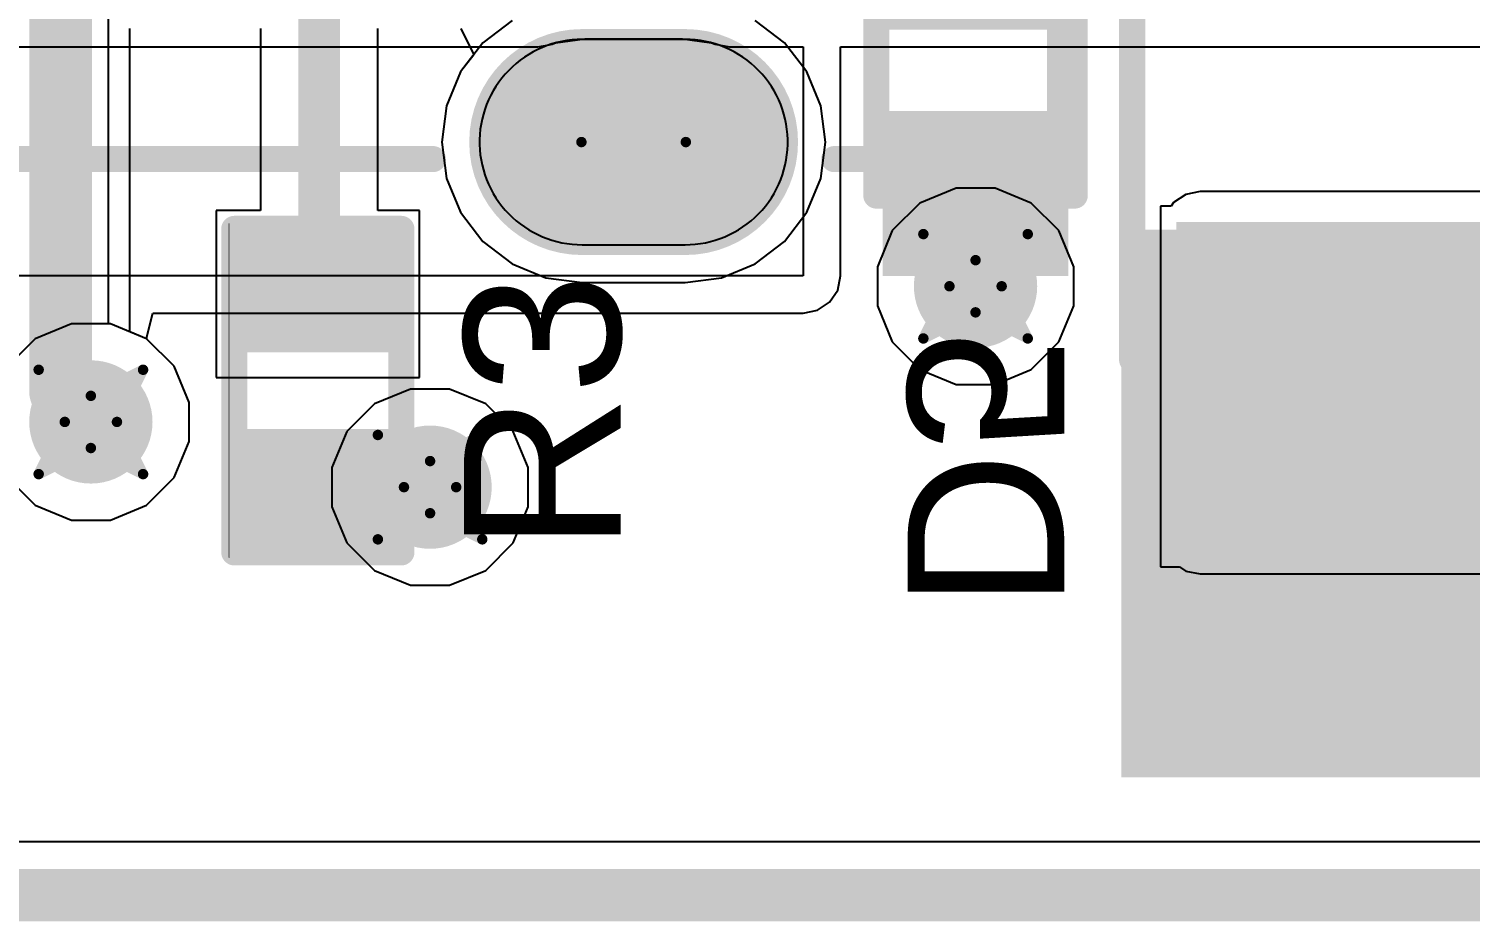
# Model space of a CAD drawing. Header units: inches. Extents: x -6 to 430, y 0 to 90.
# Drawn here: x 5.3 to 12.31, y -0.13 to 4.22 of the extents above; entities that cross this region are included whole.
import ezdxf

# ---------------------------------------------------------------- set-up
doc = ezdxf.new("R2010")
doc.units = ezdxf.units.IN
for name, color, linetype in [('Board_Outline', 56, 'Continuous'), ('Bottom Layer', 5, 'Continuous'), ('Bottom Overlay', 54, 'Continuous'), ('Bottom Paste', 16, 'Continuous'), ('Bottom Solder', 6, 'Continuous'), ('Drill Drawing', 1, 'Continuous'), ('Layer 1', 16, 'Continuous'), ('Layer 2', 76, 'Continuous'), ('Multi-Layer', 9, 'Continuous'), ('Pad Holes', 156, 'Continuous'), ('Top Layer', 1, 'Continuous'), ('Top Overlay', 2, 'Continuous'), ('Top Paste', 8, 'Continuous'), ('Top Solder', 216, 'Continuous'), ('Via Holes', 16, 'Continuous')]:
    doc.layers.add(name, color=color, linetype=linetype)
doc.styles.add('Arial', font='', dxfattribs={"height": 0.2})
doc.styles.get('Arial').set_extended_font_data('Arial')

msp = doc.modelspace()

# ---------------------------------------------------------------- hatches: boundary and pattern name
at = {"layer": 'Bottom Layer'}
h = msp.add_hatch(color=5, dxfattribs=at)
edge = h.paths.add_edge_path()
edge.add_arc((8.489, 3.6656), 0.5, 270, 450)
edge.add_line((8.489, 4.1656), (7.989, 4.1656))
edge.add_arc((7.989, 3.6656), 0.5, 90, 270)
edge.add_line((7.989, 3.1656), (8.489, 3.1656))
for points in [[(9.5528, 3.1146), (9.5528, 3.7146), (10.2528, 3.7146), (10.2528, 3.1146)], [(10.995, 1.7444), (14.3478, 1.7444), (14.3478, 3.243), (10.995, 3.243)], [(12.3808, 3.175), (12.3808, 1.775), (10.9808, 1.775), (10.9808, 3.175)]]:
    msp.add_hatch(color=5, dxfattribs=at).paths.add_polyline_path(points)
h = msp.add_hatch(color=5, dxfattribs=at)
edge = h.paths.add_edge_path()
edge.add_arc((9.9028, 2.9636), 0.3, 0, 360)
h = msp.add_hatch(color=5, dxfattribs=at)
edge = h.paths.add_edge_path()
edge.add_arc((5.5979, 2.3032), 0.3, 0, 360)
h = msp.add_hatch(color=5, dxfattribs=at)
edge = h.paths.add_edge_path()
edge.add_arc((7.2485, 1.9857), 0.3, 0, 360)
at = {"layer": 'Bottom Overlay'}
for points in [[(10.9173, 1.5889), (10.9173, 3.2399), (10.6125, 3.2399), (10.6125, 1.5889)], [(12.7461, 0.5729), (12.7461, 1.7159), (10.6125, 1.7159), (10.6125, 0.5729)]]:
    msp.add_hatch(color=54, dxfattribs=at).paths.add_polyline_path(points)
at = {"layer": 'Bottom Paste'}
for points in [[(9.5528, 3.1146), (9.5528, 3.7146), (10.2528, 3.7146), (10.2528, 3.1146)], [(12.3808, 3.175), (12.3808, 1.775), (10.9808, 1.775), (10.9808, 3.175)]]:
    msp.add_hatch(color=16, dxfattribs=at).paths.add_polyline_path(points)
at = {"layer": 'Bottom Solder'}
for points in [[(9.4512, 4.213), (9.4512, 5.0162), (10.3544, 5.0162), (10.3544, 4.213)], [(9.4512, 3.013), (9.4512, 3.8162), (10.3544, 3.8162), (10.3544, 3.013)], [(12.4824, 3.2766), (12.4824, 1.6734), (10.8792, 1.6734), (10.8792, 3.2766)]]:
    msp.add_hatch(color=6, dxfattribs=at).paths.add_polyline_path(points)
h = msp.add_hatch(color=6, dxfattribs=at)
edge = h.paths.add_edge_path()
edge.add_arc((8.489, 3.6656), 0.55, 270, 450)
edge.add_line((8.489, 4.2156), (7.989, 4.2156))
edge.add_arc((7.989, 3.6656), 0.55, 90, 270)
edge.add_line((7.989, 3.1156), (8.489, 3.1156))
at = {"layer": 'Layer 1'}
h = msp.add_hatch(color=16, dxfattribs=at)
edge = h.paths.add_edge_path()
edge.add_arc((8.489, 3.6656), 0.5, 270, 450)
edge.add_line((8.489, 4.1656), (7.989, 4.1656))
edge.add_arc((7.989, 3.6656), 0.5, 90, 270)
edge.add_line((7.989, 3.1656), (8.489, 3.1656))
h = msp.add_hatch(color=16, dxfattribs=at)
edge = h.paths.add_edge_path()
edge.add_arc((9.9028, 2.9636), 0.3, 0, 360)
h = msp.add_hatch(color=16, dxfattribs=at)
edge = h.paths.add_edge_path()
edge.add_arc((5.5979, 2.3032), 0.3, 0, 360)
h = msp.add_hatch(color=16, dxfattribs=at)
edge = h.paths.add_edge_path()
edge.add_arc((7.2485, 1.9857), 0.3, 0, 360)
at = {"layer": 'Layer 2'}
h = msp.add_hatch(color=76, dxfattribs=at)
edge = h.paths.add_edge_path()
edge.add_arc((8.489, 3.6656), 0.5, 270, 450)
edge.add_line((8.489, 4.1656), (7.989, 4.1656))
edge.add_arc((7.989, 3.6656), 0.5, 90, 270)
edge.add_line((7.989, 3.1656), (8.489, 3.1656))
h = msp.add_hatch(color=76, dxfattribs=at)
edge = h.paths.add_edge_path()
edge.add_arc((9.9028, 2.9636), 0.3, 0, 360)
h = msp.add_hatch(color=76, dxfattribs=at)
edge = h.paths.add_edge_path()
edge.add_arc((5.5979, 2.3032), 0.3, 0, 360)
h = msp.add_hatch(color=76, dxfattribs=at)
edge = h.paths.add_edge_path()
edge.add_arc((7.2485, 1.9857), 0.3, 0, 360)
at = {"layer": 'Multi-Layer'}
h = msp.add_hatch(color=9, dxfattribs=at)
edge = h.paths.add_edge_path()
edge.add_arc((8.489, 3.6656), 0.5, 270, 450)
edge.add_line((8.489, 4.1656), (7.989, 4.1656))
edge.add_arc((7.989, 3.6656), 0.5, 90, 270)
edge.add_line((7.989, 3.1656), (8.489, 3.1656))
at = {"layer": 'Pad Holes'}
h = msp.add_hatch(color=7, dxfattribs=at)
edge = h.paths.add_edge_path()
edge.add_arc((8.514, 3.6656), 0.325, 270, 450)
edge.add_line((8.514, 3.9906), (7.964, 3.9906))
edge.add_arc((7.964, 3.6656), 0.325, 90, 270)
edge.add_line((7.964, 3.3406), (8.514, 3.3406))
at = {"layer": 'Top Layer'}
h = msp.add_hatch(color=1, dxfattribs=at)
edge = h.paths.add_edge_path()
edge.add_arc((8.489, 3.6656), 0.5, 270, 450)
edge.add_line((8.489, 4.1656), (7.989, 4.1656))
edge.add_arc((7.989, 3.6656), 0.5, 90, 270)
edge.add_line((7.989, 3.1656), (8.489, 3.1656))
h = msp.add_hatch(color=1, dxfattribs=at)
edge = h.paths.add_edge_path()
edge.add_arc((9.9028, 2.9636), 0.3, 0, 360)
for points in [[(6.3849, 3.1541), (7.0199, 3.1541), (7.0199, 2.6969), (6.3849, 2.6969)], [(6.3849, 2.2143), (7.0199, 2.2143), (7.0199, 1.7571), (6.3849, 1.7571)]]:
    msp.add_hatch(color=1, dxfattribs=at).paths.add_polyline_path(points)
h = msp.add_hatch(color=1, dxfattribs=at)
edge = h.paths.add_edge_path()
edge.add_arc((5.5979, 2.3032), 0.3, 0, 360)
h = msp.add_hatch(color=1, dxfattribs=at)
edge = h.paths.add_edge_path()
edge.add_arc((7.2485, 1.9857), 0.3, 0, 360)
at = {"layer": 'Top Paste'}
for points in [[(6.3849, 3.1541), (7.0199, 3.1541), (7.0199, 2.6969), (6.3849, 2.6969)], [(6.3849, 2.2143), (7.0199, 2.2143), (7.0199, 1.7571), (6.3849, 1.7571)]]:
    msp.add_hatch(color=8, dxfattribs=at).paths.add_polyline_path(points)
at = {"layer": 'Top Solder'}
h = msp.add_hatch(color=216, dxfattribs=at)
edge = h.paths.add_edge_path()
edge.add_arc((8.489, 3.6656), 0.55, 270, 450)
edge.add_line((8.489, 4.2156), (7.989, 4.2156))
edge.add_arc((7.989, 3.6656), 0.55, 90, 270)
edge.add_line((7.989, 3.1156), (8.489, 3.1156))
for points in [[(6.3299, 3.2091), (7.0749, 3.2091), (7.0749, 2.6419), (6.3299, 2.6419)], [(6.3299, 2.2693), (7.0749, 2.2693), (7.0749, 1.7021), (6.3299, 1.7021)]]:
    msp.add_hatch(color=216, dxfattribs=at).paths.add_polyline_path(points)
at = {"layer": 'Via Holes'}
h = msp.add_hatch(color=7, dxfattribs=at)
edge = h.paths.add_edge_path()
edge.add_arc((9.9028, 2.9636), 0.15, 0, 360)
h = msp.add_hatch(color=7, dxfattribs=at)
edge = h.paths.add_edge_path()
edge.add_arc((5.5979, 2.3032), 0.15, 0, 360)
h = msp.add_hatch(color=7, dxfattribs=at)
edge = h.paths.add_edge_path()
edge.add_arc((7.2485, 1.9857), 0.15, 0, 360)

# ---------------------------------------------------------------- linework, layer by layer
at = {"layer": 'Board_Outline'}
msp.add_lwpolyline([(0, 0, 0.254, 0.254, 0), (45, 0, 0.254, 0.254, 0)], format="xyseb", dxfattribs=at)
at = {"layer": 'Bottom Layer'}
for p, q in [((7.773, 4.1285), (7.8286, 4.1396)), ((7.8286, 4.1396), (7.8424, 4.1423)), ((7.8424, 4.1423), (7.8594, 4.1493)), ((7.8594, 4.1493), (8.0009, 4.168)), ((8.0009, 4.168), (8.4771, 4.168)), ((8.4771, 4.168), (8.6186, 4.1493)), ((8.6186, 4.1493), (8.6356, 4.1423)), ((8.6356, 4.1423), (8.7049, 4.1285)), ((3.965, 4.1285), (7.773, 4.1285)), ((8.7049, 4.1285), (8.705, 4.1285)), ((8.705, 4.1285), (8.705, 4.1285)), ((8.705, 4.1285), (9.0646, 4.1285)), ((9.0646, 4.1285), (9.0646, 3.0144)), ((9.2459, 3.0144), (9.2459, 4.1285)), ((9.2459, 4.1285), (12.646, 4.1285)), ((10.8668, 3.3712), (10.8545, 3.3528)), ((10.9256, 3.4105), (10.8668, 3.3712)), ((10.995, 3.4243), (10.9256, 3.4105)), ((14.3478, 3.4243), (10.995, 3.4243)), ((10.8545, 3.3528), (10.803, 3.3528)), ((10.803, 3.3528), (10.803, 1.5972)), ((9.0646, 3.0144), (0.259, 3.0144)), ((9.2321, 2.945), (9.2459, 3.0144)), ((9.134, 2.8469), (9.1928, 2.8862)), ((9.1928, 2.8862), (9.2321, 2.945)), ((5.871, 2.7182), (5.899, 2.8331)), ((5.899, 2.8331), (9.0646, 2.8331)), ((9.0646, 2.8331), (9.134, 2.8469)), ((5.8707, 2.7061), (5.871, 2.7182)), ((6.003, 2.5739), (5.8707, 2.7061)), ((6.0757, 2.3982), (6.003, 2.5739)), ((6.0757, 2.2082), (6.0757, 2.3982)), ((6.003, 2.0325), (6.0757, 2.2082)), ((5.209, 2.0164), (5.3273, 1.8981)), ((5.8686, 1.8981), (6.003, 2.0325)), ((5.3273, 1.8981), (5.5029, 1.8254)), ((5.6929, 1.8254), (5.8686, 1.8981)), ((5.5029, 1.8254), (5.6929, 1.8254)), ((10.803, 1.5972), (10.8953, 1.5972)), ((10.8953, 1.5972), (10.9256, 1.5769)), ((10.9256, 1.5769), (10.995, 1.5631)), ((10.995, 1.5631), (14.3478, 1.5631)), ((44.741, 0.259), (0.259, 0.259))]:
    msp.add_line(p, q, dxfattribs=at)
at = {"layer": 'Bottom Overlay'}
for points in [[(10.6648, 2.605, 0.127, 0.127, 0), (10.6648, 5.018, 0.127, 0.127, 0)], [(9.4202, 3.405, 0.127, 0.127, 0), (9.4202, 4.675, 0.127, 0.127, 0)], [(10.3854, 3.405, 0.127, 0.127, 0), (10.3854, 4.675, 0.127, 0.127, 0)], [(9.421, 3.405, 0.127, 0.127, 0), (9.471, 3.405, 0.127, 0.127, 0)], [(10.3346, 3.405, 0.127, 0.127, 0), (10.3846, 3.405, 0.127, 0.127, 0)]]:
    msp.add_lwpolyline(points, format="xyseb", dxfattribs=at)
for points in [[(9.3884, 3.405, 0.0635, 0.0635, 1), (9.4519, 3.405, 0.0635, 0.0635, 1)], [(9.3892, 3.405, 0.0635, 0.0635, 1), (9.4527, 3.405, 0.0635, 0.0635, 1)], [(9.4392, 3.405, 0.0635, 0.0635, 1), (9.5027, 3.405, 0.0635, 0.0635, 1)], [(10.3028, 3.405, 0.0635, 0.0635, 1), (10.3663, 3.405, 0.0635, 0.0635, 1)], [(10.3528, 3.405, 0.0635, 0.0635, 1), (10.4163, 3.405, 0.0635, 0.0635, 1)], [(10.3536, 3.405, 0.0635, 0.0635, 1), (10.4171, 3.405, 0.0635, 0.0635, 1)], [(10.633, 2.605, 0.0635, 0.0635, 1), (10.6965, 2.605, 0.0635, 0.0635, 1)]]:
    msp.add_lwpolyline(points, format="xyseb", close=True, dxfattribs=at)
at = {"layer": 'Drill Drawing'}
for points in [[(8.493, 3.6656, 0.0508, 0.0508, 1), (7.985, 3.6656, 0.0508, 0.0508, 1)], [(7.9723, 3.6656, 0.0254, 0.0254, 1), (7.9977, 3.6656, 0.0254, 0.0254, 1)], [(8.4803, 3.6656, 0.0254, 0.0254, 1), (8.5057, 3.6656, 0.0254, 0.0254, 1)], [(9.6361, 3.2176, 0.0254, 0.0254, 1), (9.6615, 3.2176, 0.0254, 0.0254, 1)], [(9.6361, 3.2176, 0.0254, 0.0254, 1), (9.6615, 3.2176, 0.0254, 0.0254, 1)], [(10.1441, 3.2176, 0.0254, 0.0254, 1), (10.1695, 3.2176, 0.0254, 0.0254, 1)], [(10.1441, 3.2176, 0.0254, 0.0254, 1), (10.1695, 3.2176, 0.0254, 0.0254, 1)], [(9.8901, 3.0906, 0.0254, 0.0254, 1), (9.9155, 3.0906, 0.0254, 0.0254, 1)], [(9.8901, 3.0906, 0.0254, 0.0254, 1), (9.9155, 3.0906, 0.0254, 0.0254, 1)], [(9.7631, 2.9636, 0.0254, 0.0254, 1), (9.7885, 2.9636, 0.0254, 0.0254, 1)], [(9.7631, 2.9636, 0.0254, 0.0254, 1), (9.7885, 2.9636, 0.0254, 0.0254, 1)], [(10.0171, 2.9636, 0.0254, 0.0254, 1), (10.0425, 2.9636, 0.0254, 0.0254, 1)], [(10.0171, 2.9636, 0.0254, 0.0254, 1), (10.0425, 2.9636, 0.0254, 0.0254, 1)], [(9.8901, 2.8366, 0.0254, 0.0254, 1), (9.9155, 2.8366, 0.0254, 0.0254, 1)], [(9.8901, 2.8366, 0.0254, 0.0254, 1), (9.9155, 2.8366, 0.0254, 0.0254, 1)], [(9.6361, 2.7096, 0.0254, 0.0254, 1), (9.6615, 2.7096, 0.0254, 0.0254, 1)], [(9.6361, 2.7096, 0.0254, 0.0254, 1), (9.6615, 2.7096, 0.0254, 0.0254, 1)], [(10.1441, 2.7096, 0.0254, 0.0254, 1), (10.1695, 2.7096, 0.0254, 0.0254, 1)], [(10.1441, 2.7096, 0.0254, 0.0254, 1), (10.1695, 2.7096, 0.0254, 0.0254, 1)], [(5.3312, 2.5572, 0.0254, 0.0254, 1), (5.3566, 2.5572, 0.0254, 0.0254, 1)], [(5.3312, 2.5572, 0.0254, 0.0254, 1), (5.3566, 2.5572, 0.0254, 0.0254, 1)], [(5.8392, 2.5572, 0.0254, 0.0254, 1), (5.8646, 2.5572, 0.0254, 0.0254, 1)], [(5.8392, 2.5572, 0.0254, 0.0254, 1), (5.8646, 2.5572, 0.0254, 0.0254, 1)], [(5.5852, 2.4302, 0.0254, 0.0254, 1), (5.6106, 2.4302, 0.0254, 0.0254, 1)], [(5.5852, 2.4302, 0.0254, 0.0254, 1), (5.6106, 2.4302, 0.0254, 0.0254, 1)], [(5.4582, 2.3032, 0.0254, 0.0254, 1), (5.4836, 2.3032, 0.0254, 0.0254, 1)], [(5.4582, 2.3032, 0.0254, 0.0254, 1), (5.4836, 2.3032, 0.0254, 0.0254, 1)], [(5.7122, 2.3032, 0.0254, 0.0254, 1), (5.7376, 2.3032, 0.0254, 0.0254, 1)], [(5.7122, 2.3032, 0.0254, 0.0254, 1), (5.7376, 2.3032, 0.0254, 0.0254, 1)], [(6.9818, 2.2397, 0.0254, 0.0254, 1), (7.0072, 2.2397, 0.0254, 0.0254, 1)], [(6.9818, 2.2397, 0.0254, 0.0254, 1), (7.0072, 2.2397, 0.0254, 0.0254, 1)], [(7.4898, 2.2397, 0.0254, 0.0254, 1), (7.5152, 2.2397, 0.0254, 0.0254, 1)], [(7.4898, 2.2397, 0.0254, 0.0254, 1), (7.5152, 2.2397, 0.0254, 0.0254, 1)], [(5.5852, 2.1762, 0.0254, 0.0254, 1), (5.6106, 2.1762, 0.0254, 0.0254, 1)], [(5.5852, 2.1762, 0.0254, 0.0254, 1), (5.6106, 2.1762, 0.0254, 0.0254, 1)], [(7.2358, 2.1127, 0.0254, 0.0254, 1), (7.2612, 2.1127, 0.0254, 0.0254, 1)], [(7.2358, 2.1127, 0.0254, 0.0254, 1), (7.2612, 2.1127, 0.0254, 0.0254, 1)], [(5.3312, 2.0492, 0.0254, 0.0254, 1), (5.3566, 2.0492, 0.0254, 0.0254, 1)], [(5.3312, 2.0492, 0.0254, 0.0254, 1), (5.3566, 2.0492, 0.0254, 0.0254, 1)], [(5.8392, 2.0492, 0.0254, 0.0254, 1), (5.8646, 2.0492, 0.0254, 0.0254, 1)], [(5.8392, 2.0492, 0.0254, 0.0254, 1), (5.8646, 2.0492, 0.0254, 0.0254, 1)], [(7.1088, 1.9857, 0.0254, 0.0254, 1), (7.1342, 1.9857, 0.0254, 0.0254, 1)], [(7.1088, 1.9857, 0.0254, 0.0254, 1), (7.1342, 1.9857, 0.0254, 0.0254, 1)], [(7.3628, 1.9857, 0.0254, 0.0254, 1), (7.3882, 1.9857, 0.0254, 0.0254, 1)], [(7.3628, 1.9857, 0.0254, 0.0254, 1), (7.3882, 1.9857, 0.0254, 0.0254, 1)], [(7.2358, 1.8587, 0.0254, 0.0254, 1), (7.2612, 1.8587, 0.0254, 0.0254, 1)], [(7.2358, 1.8587, 0.0254, 0.0254, 1), (7.2612, 1.8587, 0.0254, 0.0254, 1)], [(6.9818, 1.7317, 0.0254, 0.0254, 1), (7.0072, 1.7317, 0.0254, 0.0254, 1)], [(6.9818, 1.7317, 0.0254, 0.0254, 1), (7.0072, 1.7317, 0.0254, 0.0254, 1)], [(7.4898, 1.7317, 0.0254, 0.0254, 1), (7.5152, 1.7317, 0.0254, 0.0254, 1)], [(7.4898, 1.7317, 0.0254, 0.0254, 1), (7.5152, 1.7317, 0.0254, 0.0254, 1)]]:
    msp.add_lwpolyline(points, format="xyseb", close=True, dxfattribs=at)
for points in [[(9.6488, 3.2176, 0.0508, 0.0508, 0), (9.9028, 3.0906, 0.0508, 0.0508, 0)], [(9.6488, 3.2176, 0.0508, 0.0508, 0), (9.7758, 2.9636, 0.0508, 0.0508, 0)], [(9.9028, 3.0906, 0.0508, 0.0508, 0), (10.1568, 3.2176, 0.0508, 0.0508, 0)], [(10.0298, 2.9636, 0.0508, 0.0508, 0), (10.1568, 3.2176, 0.0508, 0.0508, 0)], [(9.6488, 2.7096, 0.0508, 0.0508, 0), (9.7758, 2.9636, 0.0508, 0.0508, 0)], [(10.0298, 2.9636, 0.0508, 0.0508, 0), (10.1568, 2.7096, 0.0508, 0.0508, 0)], [(9.6488, 2.7096, 0.0508, 0.0508, 0), (9.9028, 2.8366, 0.0508, 0.0508, 0)], [(9.9028, 2.8366, 0.0508, 0.0508, 0), (10.1568, 2.7096, 0.0508, 0.0508, 0)], [(5.3439, 2.5572, 0.0508, 0.0508, 0), (5.5979, 2.4302, 0.0508, 0.0508, 0)], [(5.3439, 2.5572, 0.0508, 0.0508, 0), (5.4709, 2.3032, 0.0508, 0.0508, 0)], [(5.5979, 2.4302, 0.0508, 0.0508, 0), (5.8519, 2.5572, 0.0508, 0.0508, 0)], [(5.7249, 2.3032, 0.0508, 0.0508, 0), (5.8519, 2.5572, 0.0508, 0.0508, 0)], [(5.3439, 2.0492, 0.0508, 0.0508, 0), (5.4709, 2.3032, 0.0508, 0.0508, 0)], [(5.7249, 2.3032, 0.0508, 0.0508, 0), (5.8519, 2.0492, 0.0508, 0.0508, 0)], [(6.9945, 2.2397, 0.0508, 0.0508, 0), (7.2485, 2.1127, 0.0508, 0.0508, 0)], [(6.9945, 2.2397, 0.0508, 0.0508, 0), (7.1215, 1.9857, 0.0508, 0.0508, 0)], [(7.2485, 2.1127, 0.0508, 0.0508, 0), (7.5025, 2.2397, 0.0508, 0.0508, 0)], [(7.3755, 1.9857, 0.0508, 0.0508, 0), (7.5025, 2.2397, 0.0508, 0.0508, 0)], [(5.3439, 2.0492, 0.0508, 0.0508, 0), (5.5979, 2.1762, 0.0508, 0.0508, 0)], [(5.5979, 2.1762, 0.0508, 0.0508, 0), (5.8519, 2.0492, 0.0508, 0.0508, 0)], [(6.9945, 1.7317, 0.0508, 0.0508, 0), (7.1215, 1.9857, 0.0508, 0.0508, 0)], [(7.3755, 1.9857, 0.0508, 0.0508, 0), (7.5025, 1.7317, 0.0508, 0.0508, 0)], [(6.9945, 1.7317, 0.0508, 0.0508, 0), (7.2485, 1.8587, 0.0508, 0.0508, 0)], [(7.2485, 1.8587, 0.0508, 0.0508, 0), (7.5025, 1.7317, 0.0508, 0.0508, 0)]]:
    msp.add_lwpolyline(points, format="xyseb", dxfattribs=at)
at = {"layer": 'Layer 1'}
for p, q in [((5.6844, 2.781), (5.6844, 5.6052)), ((7.6472, 4.2577), (7.5056, 4.149)), ((8.9724, 4.149), (8.8308, 4.2577)), ((7.5056, 4.149), (7.3969, 4.0074)), ((9.0811, 4.0074), (8.9724, 4.149)), ((7.3969, 4.0074), (7.3286, 3.8425)), ((9.1494, 3.8425), (9.0811, 4.0074)), ((7.3286, 3.8425), (7.3053, 3.6656)), ((9.1726, 3.6656), (9.1494, 3.8425)), ((7.3053, 3.6656), (7.3286, 3.4887)), ((9.1494, 3.4887), (9.1726, 3.6656)), ((7.3286, 3.4887), (7.3969, 3.3238)), ((9.0811, 3.3238), (9.1494, 3.4887)), ((7.3969, 3.3238), (7.5056, 3.1822)), ((8.9724, 3.1822), (9.0811, 3.3238)), ((7.5056, 3.1822), (7.6472, 3.0735)), ((8.8308, 3.0735), (8.9724, 3.1822)), ((7.6472, 3.0735), (7.8121, 3.0053)), ((8.6659, 3.0053), (8.8308, 3.0735)), ((7.8121, 3.0053), (7.989, 2.982)), ((7.989, 2.982), (8.489, 2.982)), ((8.489, 2.982), (8.6659, 3.0053)), ((5.6929, 2.781), (5.6844, 2.781)), ((5.8686, 2.7083), (5.6929, 2.781)), ((6.003, 2.5739), (5.8686, 2.7083)), ((6.0757, 2.3982), (6.003, 2.5739)), ((6.0757, 2.2082), (6.0757, 2.3982)), ((6.003, 2.0325), (6.0757, 2.2082)), ((5.209, 2.0164), (5.3273, 1.8981)), ((5.8686, 1.8981), (6.003, 2.0325)), ((5.3273, 1.8981), (5.5029, 1.8254)), ((5.6929, 1.8254), (5.8686, 1.8981)), ((5.5029, 1.8254), (5.6929, 1.8254)), ((33.3645, 0.259), (0.259, 0.259))]:
    msp.add_line(p, q, dxfattribs=at)
for points in [[(5.3995, 2.5016, 0.2032, 0.2032, 0), (5.3995, 5.6052, 0.2032, 0.2032, 0)], [(5.3995, 2.5016, 0.2032, 0.2032, 0), (5.5979, 2.3032, 0.2032, 0.2032, 0)]]:
    msp.add_lwpolyline(points, format="xyseb", dxfattribs=at)
for points in [[(5.3487, 2.5016, 0.1016, 0.1016, 1), (5.4503, 2.5016, 0.1016, 0.1016, 1)], [(5.3487, 2.5016, 0.1016, 0.1016, 1), (5.4503, 2.5016, 0.1016, 0.1016, 1)], [(5.5471, 2.3032, 0.1016, 0.1016, 1), (5.6487, 2.3032, 0.1016, 0.1016, 1)]]:
    msp.add_lwpolyline(points, format="xyseb", close=True, dxfattribs=at)
at = {"layer": 'Layer 2'}
for p, q in [((7.6472, 4.2577), (7.5056, 4.149)), ((8.9724, 4.149), (8.8308, 4.2577)), ((7.5056, 4.149), (7.3969, 4.0074)), ((9.0811, 4.0074), (8.9724, 4.149)), ((7.3969, 4.0074), (7.3286, 3.8425)), ((9.1494, 3.8425), (9.0811, 4.0074)), ((7.3286, 3.8425), (7.3053, 3.6656)), ((9.1726, 3.6656), (9.1494, 3.8425)), ((7.3053, 3.6656), (7.3286, 3.4887)), ((9.1494, 3.4887), (9.1726, 3.6656)), ((7.3286, 3.4887), (7.3969, 3.3238)), ((9.0811, 3.3238), (9.1494, 3.4887)), ((9.8078, 3.4414), (9.6321, 3.3687)), ((9.9978, 3.4414), (9.8078, 3.4414)), ((10.1735, 3.3687), (9.9978, 3.4414)), ((9.6321, 3.3687), (9.4977, 3.2343)), ((10.3079, 3.2343), (10.1735, 3.3687)), ((7.3969, 3.3238), (7.5056, 3.1822)), ((8.9724, 3.1822), (9.0811, 3.3238)), ((9.4977, 3.2343), (9.425, 3.0586)), ((10.3806, 3.0586), (10.3079, 3.2343)), ((7.5056, 3.1822), (7.6472, 3.0735)), ((8.8308, 3.0735), (8.9724, 3.1822)), ((7.6472, 3.0735), (7.8121, 3.0053)), ((8.6659, 3.0053), (8.8308, 3.0735)), ((9.425, 3.0586), (9.425, 2.8686)), ((10.3806, 2.8686), (10.3806, 3.0586)), ((7.8121, 3.0053), (7.989, 2.982)), ((7.989, 2.982), (8.489, 2.982)), ((8.489, 2.982), (8.6659, 3.0053)), ((9.425, 2.8686), (9.4977, 2.6929)), ((10.3079, 2.6929), (10.3806, 2.8686)), ((5.5029, 2.781), (5.3273, 2.7083)), ((5.6929, 2.781), (5.5029, 2.781)), ((5.8686, 2.7083), (5.6929, 2.781)), ((5.3273, 2.7083), (5.209, 2.59)), ((6.003, 2.5739), (5.8686, 2.7083)), ((9.4977, 2.6929), (9.6321, 2.5585)), ((10.1735, 2.5585), (10.3079, 2.6929)), ((6.0757, 2.3982), (6.003, 2.5739)), ((9.6321, 2.5585), (9.8078, 2.4858)), ((9.9978, 2.4858), (10.1735, 2.5585)), ((7.1535, 2.4635), (6.9778, 2.3908)), ((7.3435, 2.4635), (7.1535, 2.4635)), ((7.5192, 2.3908), (7.3435, 2.4635)), ((9.8078, 2.4858), (9.9978, 2.4858)), ((6.0757, 2.2082), (6.0757, 2.3982)), ((6.9778, 2.3908), (6.8434, 2.2564)), ((7.6536, 2.2564), (7.5192, 2.3908)), ((6.8434, 2.2564), (6.7707, 2.0807)), ((7.7263, 2.0807), (7.6536, 2.2564)), ((6.003, 2.0325), (6.0757, 2.2082)), ((6.7707, 2.0807), (6.7707, 1.8907)), ((7.7263, 1.8907), (7.7263, 2.0807)), ((5.209, 2.0164), (5.3273, 1.8981)), ((5.8686, 1.8981), (6.003, 2.0325)), ((5.3273, 1.8981), (5.5029, 1.8254)), ((5.6929, 1.8254), (5.8686, 1.8981)), ((5.5029, 1.8254), (5.6929, 1.8254)), ((6.7707, 1.8907), (6.8434, 1.715)), ((7.6536, 1.715), (7.7263, 1.8907)), ((6.8434, 1.715), (6.9778, 1.5806)), ((7.5192, 1.5806), (7.6536, 1.715)), ((6.9778, 1.5806), (7.1535, 1.5079)), ((7.3435, 1.5079), (7.5192, 1.5806)), ((7.1535, 1.5079), (7.3435, 1.5079)), ((44.741, 0.259), (0.259, 0.259))]:
    msp.add_line(p, q, dxfattribs=at)
at = {"layer": 'Top Layer'}
for p, q in [((5.787, 2.7421), (5.787, 4.2178)), ((6.4241, 4.2178), (6.4241, 3.3319)), ((6.9939, 3.3319), (6.9939, 4.2178)), ((7.3983, 4.2178), (7.4609, 4.0908)), ((8.9724, 4.149), (8.8308, 4.2577)), ((9.0811, 4.0074), (8.9724, 4.149)), ((7.4609, 4.0908), (7.3969, 4.0074)), ((7.3969, 4.0074), (7.3286, 3.8425)), ((9.1494, 3.8425), (9.0811, 4.0074)), ((7.3286, 3.8425), (7.3053, 3.6656)), ((9.1726, 3.6656), (9.1494, 3.8425)), ((7.3053, 3.6656), (7.3286, 3.4887)), ((9.1494, 3.4887), (9.1726, 3.6656)), ((7.3286, 3.4887), (7.3969, 3.3238)), ((9.0811, 3.3238), (9.1494, 3.4887)), ((6.4241, 3.3319), (6.2071, 3.3319)), ((6.2071, 3.3319), (6.2071, 2.5191)), ((7.1977, 3.3319), (6.9939, 3.3319)), ((7.1977, 2.5191), (7.1977, 3.3319)), ((7.3969, 3.3238), (7.5056, 3.1822)), ((8.9724, 3.1822), (9.0811, 3.3238)), ((7.5056, 3.1822), (7.6472, 3.0735)), ((8.8308, 3.0735), (8.9724, 3.1822)), ((7.6472, 3.0735), (7.8121, 3.0053)), ((8.6659, 3.0053), (8.8308, 3.0735)), ((7.8121, 3.0053), (7.989, 2.982)), ((7.989, 2.982), (8.489, 2.982)), ((8.489, 2.982), (8.6659, 3.0053)), ((5.8686, 2.7083), (5.787, 2.7421)), ((6.003, 2.5739), (5.8686, 2.7083)), ((6.0757, 2.3982), (6.003, 2.5739)), ((6.2071, 2.5191), (7.1977, 2.5191)), ((6.0757, 2.2082), (6.0757, 2.3982)), ((6.003, 2.0325), (6.0757, 2.2082)), ((5.209, 2.0164), (5.3273, 1.8981)), ((5.8686, 1.8981), (6.003, 2.0325)), ((5.3273, 1.8981), (5.5029, 1.8254)), ((5.6929, 1.8254), (5.8686, 1.8981)), ((5.5029, 1.8254), (5.6929, 1.8254)), ((44.741, 0.259), (0.259, 0.259))]:
    msp.add_line(p, q, dxfattribs=at)
for points in [[(6.709, 2.9255, 0.2032, 0.2032, 0), (6.709, 4.9956, 0.2032, 0.2032, 0)], [(5.4503, 2.4508, 0.3048, 0.3048, 0), (5.4503, 4.7369, 0.3048, 0.3048, 0)], [(6.7024, 2.9255, 0.1778, 0.1778, 0), (6.709, 2.9255, 0.1778, 0.1778, 0)], [(5.4503, 2.4508, 0.3048, 0.3048, 0), (5.5979, 2.3032, 0.3048, 0.3048, 0)], [(6.7024, 1.9857, 0.3048, 0.3048, 0), (7.2485, 1.9857, 0.3048, 0.3048, 0)]]:
    msp.add_lwpolyline(points, format="xyseb", dxfattribs=at)
for points in [[(6.6582, 2.9255, 0.1016, 0.1016, 1), (6.7598, 2.9255, 0.1016, 0.1016, 1)], [(6.6579, 2.9255, 0.0889, 0.0889, 1), (6.7468, 2.9255, 0.0889, 0.0889, 1)], [(6.6646, 2.9255, 0.0889, 0.0889, 1), (6.7535, 2.9255, 0.0889, 0.0889, 1)], [(5.3741, 2.4508, 0.1524, 0.1524, 1), (5.5265, 2.4508, 0.1524, 0.1524, 1)], [(5.3741, 2.4508, 0.1524, 0.1524, 1), (5.5265, 2.4508, 0.1524, 0.1524, 1)], [(5.5217, 2.3032, 0.1524, 0.1524, 1), (5.6741, 2.3032, 0.1524, 0.1524, 1)], [(6.6262, 1.9857, 0.1524, 0.1524, 1), (6.7786, 1.9857, 0.1524, 0.1524, 1)], [(7.1723, 1.9857, 0.1524, 0.1524, 1), (7.3247, 1.9857, 0.1524, 0.1524, 1)]]:
    msp.add_lwpolyline(points, format="xyseb", close=True, dxfattribs=at)
at = {"layer": 'Top Overlay'}
for points in [[(10.314, 3.5826, 0.127, 0.127, 0), (10.314, 5.6863, 0.127, 0.127, 0)], [(4.4754, 3.5826, 0.127, 0.127, 0), (7.2626, 3.5826, 0.127, 0.127, 0)], [(9.2154, 3.5826, 0.127, 0.127, 0), (10.314, 3.5826, 0.127, 0.127, 0)], [(6.296, 1.6682, 0.127, 0.127, 0), (6.296, 3.243, 0.127, 0.127, 0)], [(6.296, 3.243, 0.127, 0.127, 0), (7.1088, 3.243, 0.127, 0.127, 0)], [(7.1088, 1.6682, 0.127, 0.127, 0), (7.1088, 3.243, 0.127, 0.127, 0)], [(6.2706, 1.6428, 0.00323, 0.00323, 0), (6.2706, 3.2684, 0.00323, 0.00323, 0)], [(6.296, 1.6682, 0.127, 0.127, 0), (7.1088, 1.6682, 0.127, 0.127, 0)]]:
    msp.add_lwpolyline(points, format="xyseb", dxfattribs=at)
for points in [[(7.2308, 3.5826, 0.0635, 0.0635, 1), (7.2943, 3.5826, 0.0635, 0.0635, 1)], [(9.1836, 3.5826, 0.0635, 0.0635, 1), (9.2471, 3.5826, 0.0635, 0.0635, 1)], [(10.2823, 3.5826, 0.0635, 0.0635, 1), (10.3458, 3.5826, 0.0635, 0.0635, 1)], [(10.2823, 3.5826, 0.0635, 0.0635, 1), (10.3458, 3.5826, 0.0635, 0.0635, 1)], [(6.2642, 3.243, 0.0635, 0.0635, 1), (6.3277, 3.243, 0.0635, 0.0635, 1)], [(6.2642, 3.243, 0.0635, 0.0635, 1), (6.3277, 3.243, 0.0635, 0.0635, 1)], [(7.077, 3.243, 0.0635, 0.0635, 1), (7.1405, 3.243, 0.0635, 0.0635, 1)], [(7.077, 3.243, 0.0635, 0.0635, 1), (7.1405, 3.243, 0.0635, 0.0635, 1)], [(6.2698, 3.2684, 0.00161, 0.00161, 1), (6.2714, 3.2684, 0.00161, 0.00161, 1)], [(6.2642, 1.6682, 0.0635, 0.0635, 1), (6.3277, 1.6682, 0.0635, 0.0635, 1)], [(6.2642, 1.6682, 0.0635, 0.0635, 1), (6.3277, 1.6682, 0.0635, 0.0635, 1)], [(7.077, 1.6682, 0.0635, 0.0635, 1), (7.1405, 1.6682, 0.0635, 0.0635, 1)], [(7.077, 1.6682, 0.0635, 0.0635, 1), (7.1405, 1.6682, 0.0635, 0.0635, 1)], [(6.2698, 1.6428, 0.00161, 0.00161, 1), (6.2714, 1.6428, 0.00161, 0.00161, 1)]]:
    msp.add_lwpolyline(points, format="xyseb", close=True, dxfattribs=at)
at = {"layer": 'Top Paste'}
for p, q in [((7.8417, 4.1433), (7.818, 4.1354)), ((7.8657, 4.1501), (7.8417, 4.1433)), ((7.89, 4.1556), (7.8657, 4.1501)), ((7.9145, 4.1599), (7.89, 4.1556)), ((7.9393, 4.163), (7.9145, 4.1599)), ((7.9641, 4.1649), (7.9393, 4.163)), ((7.9891, 4.1655), (7.9641, 4.1649)), ((8.4891, 4.1655), (7.9891, 4.1655)), ((8.514, 4.1649), (8.4891, 4.1655)), ((8.5388, 4.163), (8.514, 4.1649)), ((8.5636, 4.1599), (8.5388, 4.163)), ((8.5881, 4.1556), (8.5636, 4.1599)), ((8.6124, 4.1501), (8.5881, 4.1556)), ((8.6364, 4.1433), (8.6124, 4.1501)), ((8.6601, 4.1354), (8.6364, 4.1433)), ((7.7074, 4.0787), (7.6872, 4.0641)), ((7.7284, 4.0922), (7.7074, 4.0787)), ((7.7499, 4.1046), (7.7284, 4.0922)), ((7.7721, 4.116), (7.7499, 4.1046)), ((7.7949, 4.1263), (7.7721, 4.116)), ((7.818, 4.1354), (7.7949, 4.1263)), ((8.6833, 4.1263), (8.6601, 4.1354)), ((8.706, 4.116), (8.6833, 4.1263)), ((8.7282, 4.1046), (8.706, 4.116)), ((8.7498, 4.0922), (8.7282, 4.1046)), ((8.7707, 4.0787), (8.7498, 4.0922)), ((8.791, 4.0641), (8.7707, 4.0787)), ((7.6311, 4.0147), (7.6142, 3.9964)), ((7.649, 4.0321), (7.6311, 4.0147)), ((7.6677, 4.0486), (7.649, 4.0321)), ((7.6872, 4.0641), (7.6677, 4.0486)), ((8.8104, 4.0486), (8.791, 4.0641)), ((8.8291, 4.0321), (8.8104, 4.0486)), ((8.847, 4.0147), (8.8291, 4.0321)), ((8.8639, 3.9964), (8.847, 4.0147)), ((7.569, 3.9368), (7.556, 3.9155)), ((7.5831, 3.9574), (7.569, 3.9368)), ((7.5982, 3.9773), (7.5831, 3.9574)), ((7.6142, 3.9964), (7.5982, 3.9773)), ((8.88, 3.9773), (8.8639, 3.9964)), ((8.895, 3.9574), (8.88, 3.9773)), ((8.9091, 3.9368), (8.895, 3.9574)), ((8.9221, 3.9155), (8.9091, 3.9368)), ((7.5333, 3.8712), (7.5236, 3.8482)), ((7.5441, 3.8936), (7.5333, 3.8712)), ((7.556, 3.9155), (7.5441, 3.8936)), ((8.934, 3.8936), (8.9221, 3.9155)), ((8.9448, 3.8712), (8.934, 3.8936)), ((8.9545, 3.8482), (8.9448, 3.8712)), ((7.5078, 3.8009), (7.5016, 3.7768)), ((7.5151, 3.8248), (7.5078, 3.8009)), ((7.5236, 3.8482), (7.5151, 3.8248)), ((8.963, 3.8248), (8.9545, 3.8482)), ((8.9704, 3.8009), (8.963, 3.8248)), ((8.9765, 3.7768), (8.9704, 3.8009)), ((7.4929, 3.7277), (7.4905, 3.7029)), ((7.4967, 3.7523), (7.4929, 3.7277)), ((7.5016, 3.7768), (7.4967, 3.7523)), ((8.9815, 3.7523), (8.9765, 3.7768)), ((8.9852, 3.7277), (8.9815, 3.7523)), ((8.9877, 3.7029), (8.9852, 3.7277)), ((7.4905, 3.7029), (7.4892, 3.678)), ((7.4892, 3.678), (7.4892, 3.6531)), ((7.4892, 3.6531), (7.4905, 3.6282)), ((8.9889, 3.678), (8.9877, 3.7029)), ((8.9877, 3.6282), (8.9889, 3.6531)), ((8.9889, 3.6531), (8.9889, 3.678)), ((7.4905, 3.6282), (7.4929, 3.6034)), ((7.4929, 3.6034), (7.4967, 3.5787)), ((7.4967, 3.5787), (7.5016, 3.5543)), ((8.9765, 3.5543), (8.9815, 3.5787)), ((8.9815, 3.5787), (8.9852, 3.6034)), ((8.9852, 3.6034), (8.9877, 3.6282)), ((7.5016, 3.5543), (7.5078, 3.5301)), ((7.5078, 3.5301), (7.5151, 3.5063)), ((8.963, 3.5063), (8.9704, 3.5301)), ((8.9704, 3.5301), (8.9765, 3.5543)), ((7.5151, 3.5063), (7.5236, 3.4829)), ((7.5236, 3.4829), (7.5333, 3.4599)), ((7.5333, 3.4599), (7.5441, 3.4374)), ((7.5441, 3.4374), (7.556, 3.4155)), ((8.9221, 3.4155), (8.934, 3.4374)), ((8.934, 3.4374), (8.9448, 3.4599)), ((8.9448, 3.4599), (8.9545, 3.4829)), ((8.9545, 3.4829), (8.963, 3.5063)), ((7.556, 3.4155), (7.569, 3.3943)), ((7.569, 3.3943), (7.5831, 3.3737)), ((7.5831, 3.3737), (7.5982, 3.3538)), ((8.88, 3.3538), (8.895, 3.3737)), ((8.895, 3.3737), (8.9091, 3.3943)), ((8.9091, 3.3943), (8.9221, 3.4155)), ((7.5982, 3.3538), (7.6142, 3.3347)), ((7.6142, 3.3347), (7.6311, 3.3164)), ((7.6311, 3.3164), (7.649, 3.299)), ((7.649, 3.299), (7.6677, 3.2825)), ((8.8104, 3.2825), (8.8291, 3.299)), ((8.8291, 3.299), (8.847, 3.3164)), ((8.847, 3.3164), (8.8639, 3.3347)), ((8.8639, 3.3347), (8.88, 3.3538)), ((7.6677, 3.2825), (7.6872, 3.267)), ((7.6872, 3.267), (7.7074, 3.2524)), ((7.7074, 3.2524), (7.7284, 3.2389)), ((7.7284, 3.2389), (7.7499, 3.2264)), ((7.7499, 3.2264), (7.7721, 3.215)), ((8.706, 3.215), (8.7282, 3.2264)), ((8.7282, 3.2264), (8.7498, 3.2389)), ((8.7498, 3.2389), (8.7707, 3.2524)), ((8.7707, 3.2524), (8.791, 3.267)), ((8.791, 3.267), (8.8104, 3.2825)), ((7.7721, 3.215), (7.7949, 3.2048)), ((7.7949, 3.2048), (7.818, 3.1957)), ((7.818, 3.1957), (7.8417, 3.1878)), ((7.8417, 3.1878), (7.8657, 3.181)), ((7.8657, 3.181), (7.89, 3.1754)), ((7.89, 3.1754), (7.9145, 3.1711)), ((7.9145, 3.1711), (7.9393, 3.168)), ((7.9393, 3.168), (7.9641, 3.1661)), ((7.9641, 3.1661), (7.9891, 3.1655)), ((7.9891, 3.1655), (8.4891, 3.1655)), ((8.4891, 3.1655), (8.514, 3.1661)), ((8.514, 3.1661), (8.5388, 3.168)), ((8.5388, 3.168), (8.5636, 3.1711)), ((8.5636, 3.1711), (8.5881, 3.1754)), ((8.5881, 3.1754), (8.6124, 3.181)), ((8.6124, 3.181), (8.6364, 3.1878)), ((8.6364, 3.1878), (8.6601, 3.1957)), ((8.6601, 3.1957), (8.6833, 3.2048)), ((8.6833, 3.2048), (8.706, 3.215))]:
    msp.add_line(p, q, dxfattribs=at)

# ---------------------------------------------------------------- texts
at = {"layer": 'Bottom Overlay', "style": 'Arial', "text_generation_flag": 2}
msp.add_text('D5', height=0.762, rotation=270, dxfattribs=at).set_placement((9.5727, 1.389))
at = {"layer": 'Top Overlay', "style": 'Arial'}
msp.add_text('R3', height=0.762, rotation=90, dxfattribs=at).set_placement((8.1755, 1.6684))

doc.saveas('drawing.dxf')
